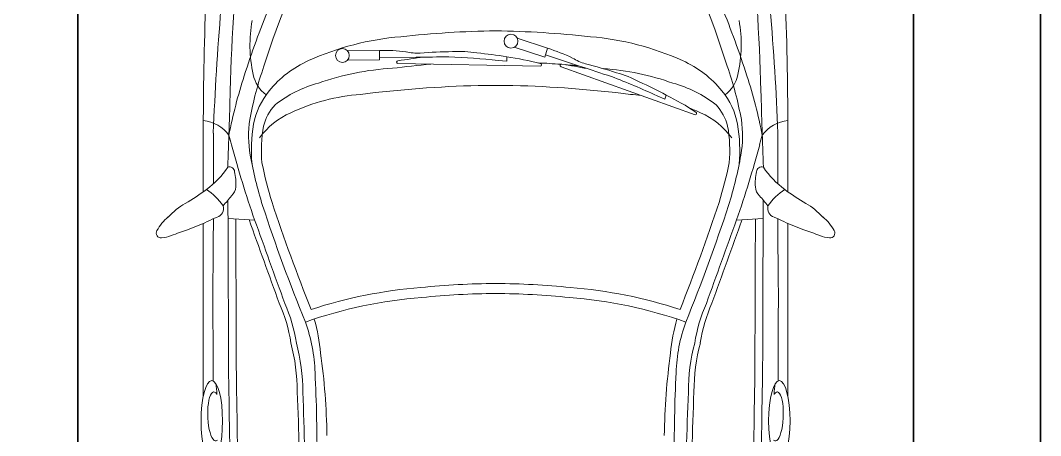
# Model space of a CAD drawing. Header units: metres. Extents: x 2865 to 2957, y -495 to -392.
# Drawn here: x 2881.711 to 2884.763, y -402.98 to -401.739 of the extents above; entities that cross this region are included whole.
import ezdxf

# ---------------------------------------------------------------- set-up
doc = ezdxf.new("R2010")
doc.units = ezdxf.units.M
doc.header["$LTSCALE"] = 12.7
for name, color, linetype in [('BLK_0_FLR_0_COVERED_PARKING', 7, 'Continuous'), ('BLK_1_COVERED_AREA', 7, 'Continuous'), ('BLK_1_FLR_0_STILT', 7, 'Continuous'), ('BLK_1_LVL_0_BLDG_FOOT_PRINT', 7, 'Continuous'), ('BLK_1_LVL_0_SIDE_SETBACK1', 7, 'Continuous'), ('PARKING_SLOT', 7, 'Continuous')]:
    doc.layers.add(name, color=color, linetype=linetype)

# ---------------------------------------------------------------- blocks, each defined once
blk = doc.blocks.new('A$C43C371B0')
at = {"color": 8, "lineweight": 15}
for p, q in [((1.8214, 0.8745), (1.3045, 0.8745)), ((2.0322, 0.8745), (1.9159, 0.8745)), ((1.8357, 0.8003), (1.8315, 0.7206)), ((2.2899, 0.1958), (2.1461, 0.5967)), ((2.193, 0.5065), (2.2051, 0.5106)), ((2.2027, 0.4829), (2.193, 0.5065)), ((2.325, 0.1492), (2.291, 0.2539)), ((2.345, 0.1557), (2.3184, 0.147)), ((2.375, 0.0647), (2.345, 0.1557)), ((2.2991, -0.292), (2.2911, 0.1338)), ((2.3184, 0.147), (2.348, 0.0557)), ((2.2337, 0.052), (2.2337, 0)), ((2.3083, 0.008), (2.3067, 0.0334)), ((2.3067, 0.0334), (2.3194, 0.0334)), ((2.2337, -0.052), (2.2337, 0)), ((2.3174, -0.3474), (2.3187, -0.2373)), ((2.3105, -0.3473), (2.3092, -0.4433)), ((2.3384, -0.3476), (2.3105, -0.3473)), ((2.3377, -0.4434), (2.3384, -0.3476)), ((1.8357, -0.8003), (1.8315, -0.7206)), ((1.8214, -0.8745), (1.3045, -0.8745)), ((2.0322, -0.8745), (1.9159, -0.8745))]:
    blk.add_line(p, q, dxfattribs=at)
for centre in [(2.3662, 0.0461), (2.3234, -0.4582)]:
    blk.add_circle(centre, 0.0206, dxfattribs=at)
for centre, radius, start, end in [((1.7928, 1.0002), 0.0146, 61.2679, 185.4052), ((1.7334, 0.8917), 0.1383, 39.1298, 61.2679), ((1.8866, 1.0091), 0.1088, 185.4052, 201.0799), ((1.6821, 0.8104), 0.2314, 30.5538, 46.7748), ((0.4673, 0.4619), 1.4124, 19.0007, 21.0799), ((2.3349, 1.105), 0.5629, 199.0007, 205.5462), ((2.4865, 1.2806), 0.7003, 210.2289, 216.4083), ((1.332, 0.6257), 0.5487, 22.1824, 25.5462), ((1.7621, 0.9724), 0.1934, 305.3682, 326.2525), ((2.1391, 1.023), 0.2678, 216.1724, 235.9633), ((2.0528, -11.7681), 12.6426, 86.41209, 90.09331), ((2.023, 0.8846), 0.1067, 305.5791, 354.4393), ((1.3081, 1.0478), 0.2144, 270.6486, 279.2775), ((1.3942, 22.7032), 21.8582, 269.88648, 270.56266), ((1.9508, 29.8123), 28.9684, 269.32362, 269.77138), ((1.8668, 0.842), 0.0282, 198.8413, 284.8367), ((1.9508, 29.8123), 28.9684, 269.97826, 270.2785), ((1.7878, -7.0722), 7.9224, 82.42566, 87.80232), ((2.5053, -76.4197), 77.2265, 90.824389, 91.428915), ((0.8747, 220.1774), 219.3792, 270.135671, 270.265464), ((0.5611, -0.7985), 2.0799, 49.7789, 50.86), ((1.9761, 0.7952), 0.0143, 269.0923, 24.0261), ((4.2651, 66.9618), 66.1999, 268.029762, 268.227396), ((1.8423, 1.6071), 0.8449, 284.7005, 286.7041), ((1.787, -0.7161), 1.543, 72.0494, 78.8612), ((2.0773, -4.9382), 5.7335, 83.5774, 88.59982), ((2.5053, -76.4427), 77.2265, 90.824389, 91.428915), ((0.8747, 220.1543), 219.3792, 270.135671, 270.250668), ((2.8987, -2.3487), 3.2496, 105.0171, 109.1547), ((1.9325, 0.815), 0.038, 222.0009, 267.1344), ((1.9416, 0.9149), 0.1383, 265.4027, 284.3253), ((29.9856, -77.5502), 83.1957, 109.778631, 109.961665), ((2.2438, -0.4881), 1.2411, 100.1096, 107.2792), ((2.0833, 0.4032), 0.3355, 81.6697, 99.858), ((1.9329, -0.3409), 1.0943, 70.8711, 79.5208), ((1.4801, -1.7138), 2.5867, 67.5509, 72.3928), ((2.3556, 0.3246), 0.4101, 79.783, 102.4929), ((29.9848, -77.5669), 83.1957, 109.778631, 109.961665), ((2.0398, 0.2747), 0.4557, 80.1532, 95.2362), ((1.9348, 0.5147), 0.2387, 24.2907, 53.384), ((2.0772, 0.5054), 0.222, 50.7042, 79.4792), ((2.2891, 0.6215), 0.1059, 102.1065, 142.116), ((3.5241, -4.3271), 5.2878, 108.1711, 112.1945), ((2.2438, -0.4881), 1.2111, 101.4895, 107.2792), ((2.0398, 0.2747), 0.4257, 80.1532, 95.0208), ((2.0768, 0.5536), 0.145, 46.8249, 75.7194), ((2.0195, 0.4317), 0.3155, 23.8282, 51.0817), ((1.3453, -2.2593), 3.1002, 63.8373, 72.2299), ((1.3904, 1.0851), 0.4786, 278.9094, 293.7815), ((3.5241, -4.3271), 5.2578, 108.1711, 111.8869), ((1.8948, 0.4379), 0.358, 14.9225, 38.2153), ((1.3189, 1.1589), 0.5655, 269.9297, 284.9133), ((1.3895, 1.0685), 0.4786, 278.9094, 293.7815), ((1.6089, 0.3586), 0.5999, 21.6547, 25.0683), ((0.9407, 9.5421), 8.9568, 270.17638, 272.41583), ((1.3181, 1.1422), 0.5655, 269.9297, 284.9133), ((2.1506, 0.5969), 0.00448, 29.2388, 183.077), ((1.349, 0.0801), 0.9582, 26.7006, 32.7982), ((0.9398, 9.5255), 8.9568, 270.17638, 272.41583), ((1.36, 1.033), 0.4931, 271.8026, 289.7596), ((0.2333, 0.1154), 1.3706, 4.4105, 19.3221), ((0.2333, 0.1154), 1.4006, 4.4267, 18.1511), ((1.545, 0.2146), 0.8374, 4.7209, 24.2984), ((2.2074, -59.5416), 60.0848, 90.919987, 91.372608), ((1.1598, 2.4957), 1.9913, 270.7901, 277.9108), ((1.1554, 4.8929), 4.3584, 271.1476, 272.8944), ((1.3807, 1.0795), 0.5588, 275.4571, 286.0903), ((1.5076, 0.2681), 0.7785, 3.9616, 19.6652), ((1.2269, -0.0174), 1.1116, 23.7198, 28.3594), ((0.4493, -0.3407), 1.9372, 20.7742, 25.1621), ((1.6089, 0.3586), 0.5999, 4.3073, 7.3853), ((1.9966, 0.2912), 0.2841, 14.3636, 29.1933), ((-1.4516, -0.0499), 3.6868, 1.5839, 7.0673), ((9.5046, 2.6806), 7.6109, 197.86037, 198.59332), ((1.1759, -0.003), 1.1549, 13.6062, 18.4064), ((-0.6654, -0.0505), 3.0632, 0.9445, 6.26), ((-4.7346, -1.0437), 7.1414, 10.01658, 10.63543), ((0.2819, 0.0375), 2.0214, 4.9046, 6.0596), ((2.455, 0.3158), 0.1634, 196.7404, 211.6651), ((-0.6627, -0.0138), 2.2747, 0.3485, 5.9214), ((-0.6627, -0.0138), 2.3047, 0.3485, 5.9116), ((1.7922, -0.0185), 0.5796, 17.4906, 25.3799), ((2.2938, 0.1975), 0.00426, 203.5538, 13.7973), ((0.2819, 0.0375), 2.0214, 2.5578, 4.4624), ((2.2954, 0.1326), 0.00448, 10.576, 164.4142), ((1.3706, -0.1006), 0.9582, 8.0378, 14.1354), ((1.2237, -0.1538), 1.1116, 5.057, 9.6966), ((-0.6627, 0.0138), 2.2747, 354.0786, 359.6515), ((0.3835, -0.2113), 1.9372, 2.1114, 6.4993), ((-0.6654, 0.0505), 3.0632, 353.74, 359.0555), ((-0.6627, 0.0138), 2.3047, 354.0884, 359.6515), ((-1.4516, 0.0499), 3.6868, 352.9327, 358.4161), ((2.0517, -0.1078), 0.2841, 355.7008, 10.5305), ((9.9296, -0.2465), 7.6109, 179.19758, 179.93053), ((1.1801, -0.1239), 1.1549, 354.9434, 359.7436), ((0.2819, -0.0375), 2.0214, 352.3023, 355.5701), ((0.2333, -0.1154), 1.3706, 340.6779, 355.5895), ((0.2333, -0.1154), 1.4006, 341.8489, 355.5733), ((-4.7527, 0.7816), 7.1414, 351.35379, 351.97263), ((2.4938, -0.2312), 0.1634, 178.0776, 193.0023), ((1.759, -0.3357), 0.5796, 358.8278, 6.7171), ((2.3033, -0.2917), 0.00426, 184.891, 355.1345), ((1.545, -0.2146), 0.8374, 335.7016, 355.2791), ((1.5076, -0.2681), 0.7785, 340.3348, 357.0419), ((1.6089, -0.3586), 0.5999, 334.9317, 355.6927), ((1.1598, -2.4957), 1.9913, 82.0892, 89.2099), ((2.2074, 59.5416), 60.0848, 268.627392, 269.080013), ((1.1554, -4.8929), 4.3584, 87.1056, 88.8524), ((1.36, -1.033), 0.4931, 70.2404, 88.1974), ((1.3807, -1.0795), 0.5588, 73.9097, 84.5429), ((1.8948, -0.4379), 0.358, 321.7847, 345.0775), ((1.3453, 2.2593), 3.1002, 287.7701, 296.1627), ((0.9398, -9.5255), 8.9568, 87.58417, 89.82362), ((1.3181, -1.1422), 0.5655, 75.0867, 90.0703), ((3.5241, 4.3271), 5.2878, 247.8055, 251.8289), ((3.5241, 4.3271), 5.2578, 248.1131, 251.8289), ((2.0195, -0.4317), 0.3155, 308.9183, 336.1718), ((0.9407, -9.5421), 8.9568, 87.58417, 89.82362), ((1.3189, -1.1589), 0.5655, 75.0867, 90.0703), ((1.3895, -1.0685), 0.4786, 66.2185, 81.0906), ((1.3904, -1.0851), 0.4786, 66.2185, 81.0906), ((29.9848, 77.5669), 83.1957, 250.038335, 250.221369), ((1.9348, -0.5147), 0.2387, 306.616, 335.7093), ((29.9856, 77.5502), 83.1957, 250.038335, 250.221369), ((2.2438, 0.4881), 1.2111, 252.7208, 258.5105), ((2.0768, -0.5536), 0.145, 284.2806, 313.1751), ((2.2438, 0.4881), 1.2411, 252.7208, 259.8904), ((2.0398, -0.2747), 0.4257, 264.9792, 279.8468), ((2.0772, -0.5054), 0.222, 280.5208, 309.2958), ((1.9329, 0.3409), 1.0943, 280.4792, 289.1289), ((2.2891, -0.6215), 0.1059, 217.884, 257.8935), ((1.4801, 1.7138), 2.5867, 287.6072, 292.4491), ((2.8987, 2.3487), 3.2496, 250.8453, 254.9829), ((2.0398, -0.2747), 0.4557, 264.7638, 279.8468), ((2.3556, -0.3246), 0.4101, 257.5071, 280.217), ((2.5053, 76.4427), 77.2265, 268.571085, 269.175611), ((2.0833, -0.4032), 0.3355, 260.142, 278.3303), ((1.787, 0.7161), 1.543, 281.1388, 287.9506), ((2.0773, 4.9382), 5.7335, 271.40018, 276.4226), ((2.5053, 76.4197), 77.2265, 268.571085, 269.175611), ((0.8747, -220.1543), 219.3792, 89.749332, 89.864329), ((0.5611, 0.7985), 2.0799, 309.14, 310.2211), ((1.9325, -0.815), 0.038, 92.8656, 137.9991), ((1.9416, -0.9149), 0.1383, 75.6747, 94.5973), ((1.9761, -0.7952), 0.0143, 335.9739, 90.9077), ((1.8423, -1.6071), 0.8449, 73.2959, 75.2995), ((1.7878, 7.0722), 7.9224, 272.19768, 277.57434), ((0.8747, -220.1774), 219.3792, 89.734536, 89.864329), ((1.8668, -0.842), 0.0282, 75.1633, 161.1587), ((1.7621, -0.9724), 0.1934, 33.7475, 54.6318), ((2.1391, -1.023), 0.2678, 124.0367, 143.8276), ((4.2651, -66.9618), 66.1999, 91.772604, 91.970238), ((2.023, -0.8846), 0.1067, 5.5607, 54.4209), ((1.3081, -1.0482), 0.2144, 80.7225, 89.3514), ((1.3942, -22.7032), 21.8582, 89.43734, 90.11352), ((1.9508, -29.8123), 28.9684, 90.22862, 90.67638), ((1.332, -0.6257), 0.5487, 334.4538, 337.8176), ((1.9508, -29.8123), 28.9684, 89.7215, 90.02174), ((2.0528, 11.7681), 12.6426, 269.90669, 273.58791), ((2.3349, -1.105), 0.5629, 154.4538, 160.9993), ((2.4865, -1.2806), 0.7003, 143.5917, 149.7711), ((0.4673, -0.4619), 1.4124, 338.9201, 340.9993), ((1.6821, -0.8104), 0.2314, 313.2252, 329.4462), ((1.8866, -1.0091), 0.1088, 158.9201, 174.5948), ((1.7928, -1.0002), 0.0146, 174.5948, 298.7321), ((1.7334, -0.8917), 0.1383, 298.7321, 320.8702)]:
    blk.add_arc(centre, radius, start, end, dxfattribs=at)
blk.add_ellipse((1.2311, 0.8489), major_axis=(0.1207, 0), ratio=0.266625, dxfattribs=at)
blk.add_ellipse((1.2444, 0.8398), major_axis=(0.0732, 0.003), ratio=0.282687, start_param=5.831331, end_param=9.679202, dxfattribs=at)
at = {"color": 8, "lineweight": 15, "extrusion": (0, 0, -1)}
blk.add_ellipse((1.2311, -0.8489), major_axis=(0.1207, 0), ratio=0.266625, dxfattribs=at)
blk.add_ellipse((1.2444, -0.8402), major_axis=(0.0732, -0.003), ratio=0.282687, start_param=5.831331, end_param=9.679202, dxfattribs=at)
blk = doc.blocks.new('A$C3D04333F')
blk.add_lwpolyline([(0, 0), (5, 0), (5, 2.5), (0, 2.5)], close=True)
at = {"xscale": -1}
blk.add_blockref('A$C43C371B0', (3.7548, 1.25), dxfattribs=at)

msp = doc.modelspace()

# ---------------------------------------------------------------- linework, layer by layer
msp.add_lwpolyline([(2871.3191, -460.9566), (2884.7628, -460.9566), (2884.7628, -399.5803), (2871.3191, -399.5803)], close=True)
at = {"layer": 'BLK_0_FLR_0_COVERED_PARKING', "color": 173}
msp.add_lwpolyline([(2871.3191, -460.9566), (2884.7628, -460.9566), (2884.7628, -399.5803), (2871.3191, -399.5803)], close=True, dxfattribs=at)
at = {"layer": 'BLK_1_COVERED_AREA', "color": 140}
msp.add_lwpolyline([(2871.3191, -460.9566), (2884.7628, -460.9566), (2884.7628, -399.5803), (2871.3191, -399.5803)], close=True, dxfattribs=at)
at = {"layer": 'BLK_1_FLR_0_STILT', "color": 7}
msp.add_lwpolyline([(2871.3191, -460.9566), (2884.7628, -460.9566), (2884.7628, -399.5803), (2871.3191, -399.5803)], close=True, dxfattribs=at)
at = {"layer": 'BLK_1_LVL_0_BLDG_FOOT_PRINT', "color": 1}
msp.add_lwpolyline([(2871.3191, -460.9566), (2884.7628, -460.9566), (2884.7628, -399.5803), (2871.3191, -399.5803)], close=True, dxfattribs=at)
at = {"layer": 'BLK_1_LVL_0_SIDE_SETBACK1', "color": 171}
msp.add_lwpolyline([(2886.2628, -399.5803), (2884.7628, -399.5803), (2884.7628, -460.9566), (2886.2628, -460.9566)], close=True, dxfattribs=at)
at = {"layer": 'PARKING_SLOT', "color": 30}
for points in [[(2879.3828, -400.4126), (2881.8828, -400.4126), (2881.8828, -405.4126), (2879.3828, -405.4126)], [(2881.8828, -400.4126), (2884.3828, -400.4126), (2884.3828, -405.4126), (2881.8828, -405.4126)]]:
    msp.add_lwpolyline(points, close=True, dxfattribs=at)

# ---------------------------------------------------------------- block references
at = {"rotation": 270}
for p in [(2879.3828, -400.4126), (2881.8828, -400.4126)]:
    msp.add_blockref('A$C3D04333F', p, dxfattribs=at)

doc.saveas('drawing.dxf')
